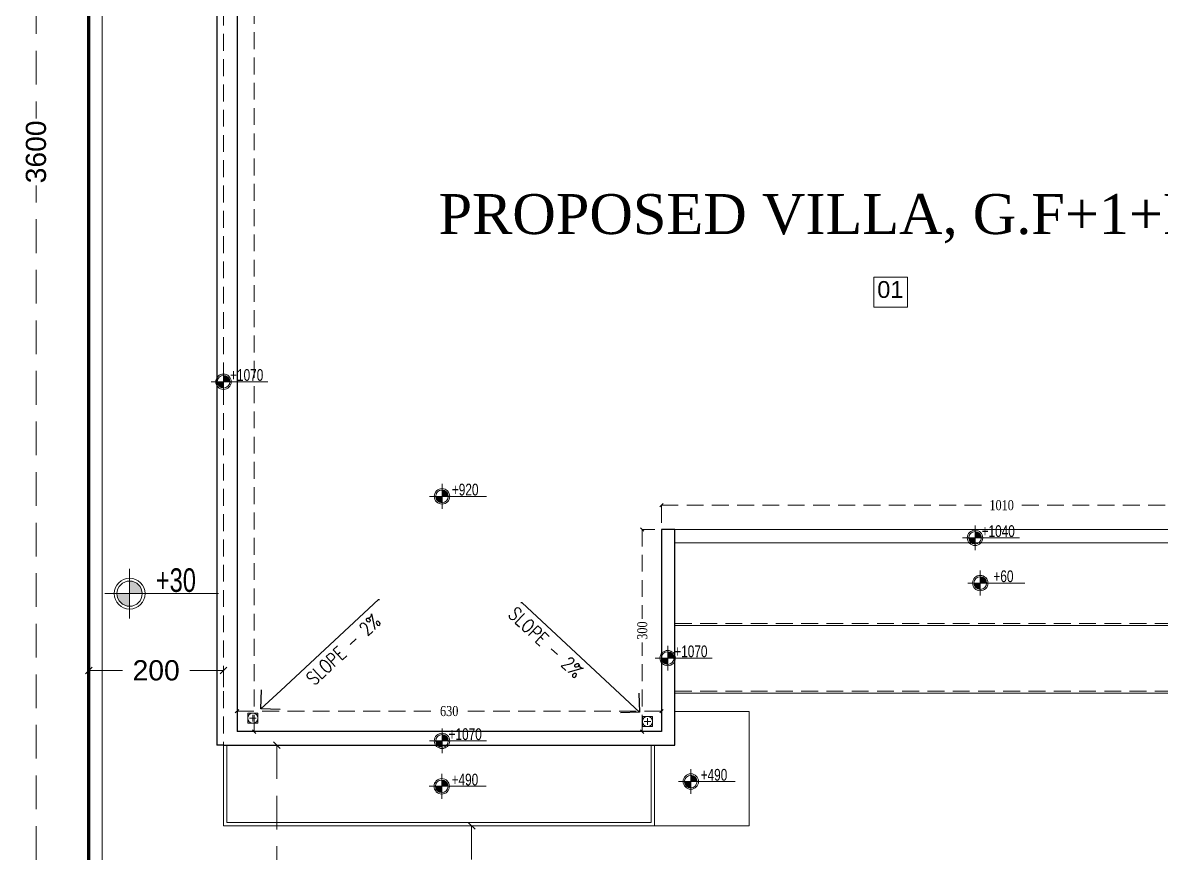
# Model space of a CAD drawing. Header units: inches. Extents: x -114 to 635, y -137 to 57.
# Drawn here: x -57.78 to -40.89, y 6.46 to 18.78 of the extents above; entities that cross this region are included whole.
import ezdxf
from ezdxf import colors
from ezdxf.entities.mleader import LeaderData, LeaderLine
from ezdxf.enums import TextEntityAlignment as Align
from ezdxf.math import Vec2, Vec3

# ---------------------------------------------------------------- set-up
doc = ezdxf.new("R2010")
doc.units = ezdxf.units.IN
doc.header["$MEASUREMENT"] = 0
doc.header["$PDMODE"] = 98
for name, pattern in [('( Hidden )', [0.375, 0.25, -0.125]), ('DASHED', [0.75, 0.5, -0.25]), ('DASHED2', [0.375, 0.25, -0.125]), ('HIDDEN', [0.375, 0.25, -0.125])]:
    doc.linetypes.add(name, pattern=pattern)
doc.layers.get('0').update_dxf_attribs({"lineweight": 5})
doc.layers.get('Defpoints').update_dxf_attribs({"lineweight": 5})
for name, color, linetype, lineweight in [('A-text', 111, 'Continuous', 5), ('BOUNDARY WALL', 3, 'Continuous', 18), ('DETAILS DIMENSION', 15, 'Continuous', 5), ('DIM-OUT', 3, 'Continuous', 13), ('GENERAL TEXT', 4, 'Continuous', 5), ('HANDRAIL', 31, 'Continuous', 5), ('HIDDEN', 237, 'HIDDEN', 0), ('LEVEL SYMBOL', 8, 'Continuous', 5), ('MARKER', 8, 'Continuous', 5), ('PLOT LIMIT', 1, 'Continuous', 5), ('ROOF LINE 2', 244, 'Continuous', 25), ('ROOF LINE 3', 242, 'Continuous', 15), ('SLOPE DIRECTION', 1, 'Continuous', 5), ('STAIR', 1, 'Continuous', 5)]:
    doc.layers.add(name, color=color, linetype=linetype, lineweight=lineweight)
doc.styles.add('002-F.FLOOR PLAN$0$xref plans$0$ATTRIBUTE', font='BKANT.TTF')
doc.styles.add('Arial', font='arial.ttf')
doc.styles.add('BORDER', font='times.ttf', dxfattribs={"height": 0.2})
doc.styles.add('ROMANS-TITLE', font='ROMANS.shx', dxfattribs={"width": 0.8})
doc.styles.add('ST', font='times.ttf', dxfattribs={"width": 0.8})
doc.styles.get("Standard").update_dxf_attribs({"font": 'arial.ttf'})
doc.dimstyles.new('RASH PLAN', dxfattribs={"dimtxt": 0.15, "dimasz": 0.05, "dimexe": 0, "dimexo": 0.1, "dimgap": 0.05, "dimtad": 0, "dimdec": 0, "dimlfac": 100, "dimzin": 0, "dimdsep": 46, "dimtxsty": 'ST', "dimblk": 'OBLIQUE', "dimcen": 0.09, "dimclrd": 200, "dimclre": 6, "dimclrt": 1, "dimadec": 0, "dimazin": 0, "dimtfac": 1, "dimtdec": 0, "dimtmove": 1, "dimatfit": 3, "dimldrblk": 'OBLIQUE', "dimfxl": 0, "dimtolj": 1, "dimtzin": 0, "dimlwd": -1, "dimlwe": -1, "dimarcsym": 0})
doc.dimstyles.new('SITE RASH', dxfattribs={"dimtxt": 0.3, "dimasz": 0.1, "dimexe": 0, "dimexo": 0, "dimgap": 0.05, "dimtad": 0, "dimdec": 0, "dimlfac": 100, "dimzin": 0, "dimdsep": 46, "dimtxsty": 'Arial', "dimblk": 'OBLIQUE', "dimcen": 0.05, "dimclrd": 256, "dimclre": 256, "dimclrt": 256, "dimadec": 0, "dimazin": 0, "dimtfac": 10, "dimtdec": 0, "dimtix": 1, "dimtofl": 0, "dimtmove": 1, "dimatfit": 2, "dimldrblk": 'OBLIQUE', "dimfxl": 0.05, "dimtolj": 1, "dimtzin": 0, "dimlwd": -1, "dimlwe": -1, "dimarcsym": 0})

# ---------------------------------------------------------------- blocks, each defined once
blk = doc.blocks.new('_Oblique')
at = {"color": 0, "lineweight": -2}
blk.add_line((-0.5, -0.5), (0.5, 0.5), dxfattribs=at)
blk = doc.blocks.new('*D626')
at = {"layer": 'Defpoints', "color": 0, "transparency": 16777216}
for p in [(-56.805, 34.861), (-57.588, -1.139), (-56.805, -1.139)]:
    blk.add_point(p, dxfattribs=at)
at = {"layer": 'DIM-OUT', "color": 1, "transparency": 16777216}
for p, q in [((-56.805, 34.861), (-57.588, 34.861)), ((-56.805, -1.139), (-57.588, -1.139))]:
    blk.add_line(p, q, dxfattribs=at)
at = {"layer": 'DIM-OUT', "color": 1, "linetype": 'DASHED', "transparency": 16777216}
for p, q in [((-57.588, 34.861), (-57.588, 17.358)), ((-57.588, -1.139), (-57.588, 16.364))]:
    blk.add_line(p, q, dxfattribs=at)
at = {"layer": 'DIM-OUT', "color": 1, "transparency": 16777216, "xscale": 0.1, "yscale": 0.1, "zscale": 0.1}
for p, rotation in [((-57.588, 34.861), 90), ((-57.588, -1.139), 270)]:
    blk.add_blockref('_Oblique', p, dxfattribs=dict(at, rotation=rotation))
at = {"layer": 'DIM-OUT', "transparency": 16777216, "insert": (-57.588, 16.861), "char_height": 0.3, "attachment_point": 5, "rotation": 90, "style": 'Arial'}
blk.add_mtext('\\A1;3600', dxfattribs=at)
blk = doc.blocks.new('002-F.FLOOR PLAN$0$xref plans$0$LVL-PL')
h = blk.add_hatch(color=256)
h.paths.add_polyline_path([(0, 0.123), (0, 0), (0.123, 0, 0.414214)])
h.paths.add_polyline_path([(0, 0), (-0.123, 0, 0.414214), (0, -0.123)])
for p, q in [((0, 0.242), (0, -0.242)), ((0.2, 0), (-0.242, 0)), ((0, 0), (0.865, 0))]:
    blk.add_line(p, q)
for radius in [0.15, 0.123]:
    blk.add_circle((0, 0), radius)
at = {"style": '002-F.FLOOR PLAN$0$xref plans$0$ATTRIBUTE', "width": 0.75, "flags": 12}
for tag, p in [('LEVEL', (0.517, 0.151)), ('POSITION', (0.517, -0.154))]:
    blk.add_attdef(tag, text='', height=0.2, dxfattribs=at).set_placement(p, align=Align.MIDDLE)
blk = doc.blocks.new('*D744')
at = {"layer": 'Defpoints', "color": 0, "transparency": 16777216}
for p in [(-56.805, 9.169), (-56.805, 8.923), (-54.805, 8.923)]:
    blk.add_point(p, dxfattribs=at)
at = {"layer": 'DIM-OUT', "color": 1, "transparency": 16777216}
for p, q in [((-56.805, 8.923), (-56.805, 9.169)), ((-54.805, 8.923), (-54.805, 9.169))]:
    blk.add_line(p, q, dxfattribs=at)
at = {"layer": 'DIM-OUT', "color": 1, "linetype": 'DASHED', "transparency": 16777216}
for p, q in [((-56.805, 9.169), (-56.188, 9.169)), ((-54.805, 9.169), (-55.421, 9.169))]:
    blk.add_line(p, q, dxfattribs=at)
at = {"layer": 'DIM-OUT', "color": 1, "transparency": 16777216, "xscale": 0.1, "yscale": 0.1, "zscale": 0.1, "rotation": 180}
blk.add_blockref('_Oblique', (-56.805, 9.169), dxfattribs=at)
at = {"layer": 'DIM-OUT', "color": 1, "transparency": 16777216, "xscale": 0.1, "yscale": 0.1, "zscale": 0.1}
blk.add_blockref('_Oblique', (-54.805, 9.169), dxfattribs=at)
at = {"layer": 'DIM-OUT', "transparency": 16777216, "insert": (-55.805, 9.169), "char_height": 0.3, "attachment_point": 5, "style": 'Arial'}
blk.add_mtext('\\A1;200', dxfattribs=at)
blk = doc.blocks.new('*D747')
at = {"layer": 'Defpoints', "color": 0, "transparency": 16777216}
for p in [(-54.806, 8.061), (-54.012, 8.061), (-54.454, -1.139)]:
    blk.add_point(p, dxfattribs=at)
at = {"layer": 'DIM-OUT', "color": 1, "transparency": 16777216}
for p, q in [((-54.806, 8.061), (-54.012, 8.061)), ((-54.454, -1.139), (-54.012, -1.139))]:
    blk.add_line(p, q, dxfattribs=at)
at = {"layer": 'DIM-OUT', "color": 1, "linetype": 'DASHED', "transparency": 16777216}
for p, q in [((-54.012, 8.061), (-54.012, 3.842)), ((-54.012, -1.139), (-54.012, 3.08))]:
    blk.add_line(p, q, dxfattribs=at)
at = {"layer": 'DIM-OUT', "color": 1, "transparency": 16777216, "xscale": 0.1, "yscale": 0.1, "zscale": 0.1}
for p, rotation in [((-54.012, 8.061), 90), ((-54.012, -1.139), 270)]:
    blk.add_blockref('_Oblique', p, dxfattribs=dict(at, rotation=rotation))
at = {"layer": 'DIM-OUT', "transparency": 16777216, "insert": (-54.012, 3.461), "char_height": 0.3, "attachment_point": 5, "rotation": 90, "style": 'Arial'}
blk.add_mtext('\\A1;920', dxfattribs=at)
blk = doc.blocks.new('*D757')
at = {"layer": 'Defpoints', "color": 0, "transparency": 16777216}
for p in [(-48.305, 11.62), (-48.305, 11.26), (-38.205, 11.26)]:
    blk.add_point(p, dxfattribs=at)
at = {"layer": 'DETAILS DIMENSION', "color": 6, "transparency": 16777216}
for p, q in [((-48.305, 11.36), (-48.305, 11.62)), ((-38.205, 11.36), (-38.205, 11.62))]:
    blk.add_line(p, q, dxfattribs=at)
at = {"layer": 'DETAILS DIMENSION', "color": 200, "linetype": 'DASHED2', "transparency": 16777216}
for p, q in [((-48.305, 11.62), (-43.468, 11.62)), ((-38.205, 11.62), (-43.041, 11.62))]:
    blk.add_line(p, q, dxfattribs=at)
at = {"layer": 'DETAILS DIMENSION', "color": 200, "transparency": 16777216, "xscale": 0.05, "yscale": 0.05, "zscale": 0.05, "rotation": 180}
blk.add_blockref('_Oblique', (-48.305, 11.62), dxfattribs=at)
at = {"layer": 'DETAILS DIMENSION', "color": 200, "transparency": 16777216, "xscale": 0.05, "yscale": 0.05, "zscale": 0.05}
blk.add_blockref('_Oblique', (-38.205, 11.62), dxfattribs=at)
at = {"layer": 'DETAILS DIMENSION', "color": 1, "transparency": 16777216, "insert": (-43.255, 11.62), "char_height": 0.15, "attachment_point": 5, "style": 'ST'}
blk.add_mtext('\\A1;1010', dxfattribs=at)
blk = doc.blocks.new('*D758')
at = {"layer": 'Defpoints', "color": 0, "transparency": 16777216}
for p in [(-48.305, 11.26), (-48.589, 8.261), (-48.305, 8.261)]:
    blk.add_point(p, dxfattribs=at)
at = {"layer": 'DETAILS DIMENSION', "color": 6, "transparency": 16777216}
for p, q in [((-48.405, 11.26), (-48.589, 11.26)), ((-48.405, 8.261), (-48.589, 8.261))]:
    blk.add_line(p, q, dxfattribs=at)
at = {"layer": 'DETAILS DIMENSION', "color": 200, "linetype": 'DASHED2', "transparency": 16777216}
for p, q in [((-48.589, 11.26), (-48.589, 9.937)), ((-48.589, 8.261), (-48.589, 9.584))]:
    blk.add_line(p, q, dxfattribs=at)
at = {"layer": 'DETAILS DIMENSION', "color": 200, "transparency": 16777216, "xscale": 0.05, "yscale": 0.05, "zscale": 0.05}
for p, rotation in [((-48.589, 11.26), 90), ((-48.589, 8.261), 270)]:
    blk.add_blockref('_Oblique', p, dxfattribs=dict(at, rotation=rotation))
at = {"layer": 'DETAILS DIMENSION', "color": 1, "transparency": 16777216, "insert": (-48.589, 9.76), "char_height": 0.15, "attachment_point": 5, "rotation": 90, "style": 'ST'}
blk.add_mtext('\\A1;300', dxfattribs=at)
blk = doc.blocks.new('*D759')
at = {"layer": 'Defpoints', "color": 0, "transparency": 16777216}
for p in [(-54.605, 8.566), (-54.605, 8.261), (-48.305, 8.261)]:
    blk.add_point(p, dxfattribs=at)
at = {"layer": 'DETAILS DIMENSION', "color": 6, "transparency": 16777216}
for p, q in [((-54.605, 8.361), (-54.605, 8.566)), ((-48.305, 8.361), (-48.305, 8.566))]:
    blk.add_line(p, q, dxfattribs=at)
at = {"layer": 'DETAILS DIMENSION', "color": 200, "linetype": 'DASHED2', "transparency": 16777216}
for p, q in [((-54.605, 8.566), (-51.63, 8.566)), ((-48.305, 8.566), (-51.279, 8.566))]:
    blk.add_line(p, q, dxfattribs=at)
at = {"layer": 'DETAILS DIMENSION', "color": 200, "transparency": 16777216, "xscale": 0.05, "yscale": 0.05, "zscale": 0.05, "rotation": 180}
blk.add_blockref('_Oblique', (-54.605, 8.566), dxfattribs=at)
at = {"layer": 'DETAILS DIMENSION', "color": 200, "transparency": 16777216, "xscale": 0.05, "yscale": 0.05, "zscale": 0.05}
blk.add_blockref('_Oblique', (-48.305, 8.566), dxfattribs=at)
at = {"layer": 'DETAILS DIMENSION', "color": 1, "transparency": 16777216, "insert": (-51.455, 8.566), "char_height": 0.15, "attachment_point": 5, "style": 'ST'}
blk.add_mtext('\\A1;630', dxfattribs=at)
blk = doc.blocks.new('*D760')
at = {"layer": 'Defpoints', "color": 0, "transparency": 16777216}
for p in [(-54.605, 32.661), (-54.35, 32.661), (-54.605, 8.261)]:
    blk.add_point(p, dxfattribs=at)
at = {"layer": 'DETAILS DIMENSION', "color": 6, "transparency": 16777216}
for p, q in [((-54.505, 32.661), (-54.35, 32.661)), ((-54.505, 8.261), (-54.35, 8.261))]:
    blk.add_line(p, q, dxfattribs=at)
at = {"layer": 'DETAILS DIMENSION', "color": 200, "linetype": 'DASHED2', "transparency": 16777216}
for p, q in [((-54.35, 32.661), (-54.35, 20.683)), ((-54.35, 8.261), (-54.35, 20.239))]:
    blk.add_line(p, q, dxfattribs=at)
at = {"layer": 'DETAILS DIMENSION', "color": 200, "transparency": 16777216, "xscale": 0.05, "yscale": 0.05, "zscale": 0.05}
for p, rotation in [((-54.35, 32.661), 90), ((-54.35, 8.261), 270)]:
    blk.add_blockref('_Oblique', p, dxfattribs=dict(at, rotation=rotation))
at = {"layer": 'DETAILS DIMENSION', "color": 1, "transparency": 16777216, "insert": (-54.35, 20.461), "char_height": 0.15, "attachment_point": 5, "rotation": 90, "style": 'ST'}
blk.add_mtext('\\A1;2440', dxfattribs=at)
blk = doc.blocks.new('Slope')
at = {"layer": 'LEVEL SYMBOL', "ltscale": 800, "style": 'ROMANS-TITLE', "width": 0.8}
blk.add_attdef('SLOPE', (-409, -521), '', height=200, rotation=43.0588, dxfattribs=at)
blk = doc.blocks.new('_Open90')
at = {"color": 0, "linetype": 'ByBlock', "lineweight": -2}
for p, q in [((-0.5, 0.5), (0, 0)), ((0, 0), (-1, 0)), ((0, 0), (-0.5, -0.5))]:
    blk.add_line(p, q, dxfattribs=at)
blk = doc.blocks.new('*D1268')
at = {"layer": 'Defpoints', "color": 0, "transparency": 16777216}
for p in [(-51.122, 6.864), (-50.952, 6.864), (-50.952, -0.939)]:
    blk.add_point(p, dxfattribs=at)
at = {"layer": 'DIM-OUT', "color": 1, "transparency": 16777216}
for p, q in [((-50.952, 6.864), (-51.122, 6.864)), ((-50.952, -0.939), (-51.122, -0.939))]:
    blk.add_line(p, q, dxfattribs=at)
at = {"layer": 'DIM-OUT', "color": 1, "linetype": 'DASHED', "transparency": 16777216}
for p, q in [((-51.122, 6.864), (-51.122, 3.342)), ((-51.122, -0.939), (-51.122, 2.583))]:
    blk.add_line(p, q, dxfattribs=at)
at = {"layer": 'DIM-OUT', "color": 1, "transparency": 16777216, "xscale": 0.1, "yscale": 0.1, "zscale": 0.1}
for p, rotation in [((-51.122, 6.864), 90), ((-51.122, -0.939), 270)]:
    blk.add_blockref('_Oblique', p, dxfattribs=dict(at, rotation=rotation))
at = {"layer": 'DIM-OUT', "transparency": 16777216, "insert": (-51.122, 2.962), "char_height": 0.3, "attachment_point": 5, "rotation": 90, "style": 'Arial'}
blk.add_mtext('\\A1;780', dxfattribs=at)

msp = doc.modelspace()

# ---------------------------------------------------------------- linework, layer by layer
at = {"layer": 'BOUNDARY WALL'}
for points in [[(-56.805, -1.139), (-56.805, 34.861)], [(-56.605, -0.939), (-56.605, 34.661), (-23.805, 34.661), (-23.805, 4.061)]]:
    msp.add_lwpolyline(points, dxfattribs=at)
at = {"layer": 'GENERAL TEXT'}
msp.add_lwpolyline([(-45.154, 15.005), (-44.654, 15.005), (-44.654, 14.558), (-45.154, 14.558)], close=True, dxfattribs=at)
at = {"layer": 'HANDRAIL'}
for points in [[(-48.406, 8.061), (-48.406, 6.864), (-54.806, 6.864), (-54.806, 8.061)], [(-48.456, 8.061), (-48.456, 6.914), (-54.756, 6.914), (-54.756, 8.061)]]:
    msp.add_lwpolyline(points, dxfattribs=at)
at = {"layer": 'HIDDEN'}
msp.add_lwpolyline([(-54.805, 32.861), (-54.805, 8.061)], dxfattribs=at)
at = {"layer": 'MARKER', "linetype": 'Continuous', "ltscale": 10}
for p, q in [((-54.295, 8.537), (-54.445, 8.537)), ((-54.445, 8.537), (-54.445, 8.387)), ((-54.295, 8.387), (-54.295, 8.537)), ((-48.586, 8.337), (-48.586, 8.487)), ((-48.586, 8.487), (-48.436, 8.487)), ((-48.436, 8.487), (-48.436, 8.337)), ((-54.445, 8.387), (-54.295, 8.387)), ((-48.436, 8.337), (-48.586, 8.337))]:
    msp.add_line(p, q, dxfattribs=at)
at = {"layer": 'MARKER', "linetype": 'Continuous'}
for p, q in [((-54.42, 8.462), (-54.32, 8.462)), ((-54.37, 8.412), (-54.37, 8.512)), ((-48.511, 8.362), (-48.511, 8.462)), ((-48.461, 8.412), (-48.561, 8.412))]:
    msp.add_line(p, q, dxfattribs=at)
at = {"layer": 'MARKER', "linetype": 'Continuous', "ltscale": 10}
for centre in [(-54.37, 8.462), (-48.511, 8.412)]:
    msp.add_circle(centre, 0.075, dxfattribs=at)
at = {"layer": 'PLOT LIMIT', "color": 14, "linetype": 'HIDDEN', "ltscale": 3, "true_color": 0xa30000, "const_width": 0.05}
msp.add_lwpolyline([(-56.805, -1.139), (-23.605, -1.139), (-23.605, 34.861), (-56.805, 34.861)], close=True, dxfattribs=at)
at = {"layer": 'ROOF LINE 2'}
msp.add_line((-54.806, 8.061), (-54.905, 8.061), dxfattribs=at)
for points in [[(-46.555, 32.961), (-54.905, 32.961), (-54.905, 8.061)], [(-54.605, 32.661), (-54.605, 8.261)], [(-54.805, 8.061), (-48.105, 8.061), (-48.105, 11.26)], [(-48.105, 11.26), (-48.305, 11.26), (-48.305, 8.261), (-54.605, 8.261)]]:
    msp.add_lwpolyline(points, dxfattribs=at)
at = {"layer": 'ROOF LINE 3'}
for points in [[(-38.205, 13.26), (-38.205, 11.26), (-48.305, 11.26)], [(-38.005, 13.26), (-38.005, 11.06), (-48.105, 11.06)]]:
    msp.add_lwpolyline(points, dxfattribs=at)
at = {"layer": 'ROOF LINE 3', "flags": 128}
for points in [[(-48.406, 6.864), (-47.005, 6.864), (-47.005, 8.561)], [(-47.005, 8.561), (-48.105, 8.561)]]:
    msp.add_lwpolyline(points, dxfattribs=at)
at = {"layer": 'STAIR', "linetype": 'Continuous'}
for points in [[(-48.105, 9.834), (-38.976, 9.834), (-38.976, 11.06)], [(-48.105, 8.834), (-37.976, 8.834), (-37.976, 11.06)]]:
    msp.add_lwpolyline(points, dxfattribs=at)
at = {"layer": 'STAIR', "linetype": '( Hidden )'}
for points in [[(-48.105, 9.864), (-39.006, 9.864), (-39.006, 11.06)], [(-48.105, 8.864), (-38.006, 8.864), (-38.006, 11.06)]]:
    msp.add_lwpolyline(points, dxfattribs=at)

# ---------------------------------------------------------------- block references
at = {"layer": 'LEVEL SYMBOL', "linetype": 'Continuous', "lineweight": 0}
ref = msp.add_blockref('002-F.FLOOR PLAN$0$xref plans$0$LVL-PL', (-54.805, 13.452), dxfattribs=dict(at, xscale=0.7620000000000069, yscale=0.7620000000000069, zscale=0.7620000000000069))
ref.add_attrib('LEVEL', '+1070', dxfattribs={"layer": '0', "lineweight": 5, "height": 0.175, "rotation": 360, "style": '002-F.FLOOR PLAN$0$xref plans$0$ATTRIBUTE', "width": 0.75}).set_placement((-54.461, 13.552), align=Align.MIDDLE)
ref = msp.add_blockref('002-F.FLOOR PLAN$0$xref plans$0$LVL-PL', (-51.562, 11.751), dxfattribs=dict(at, xscale=0.7620000000000069, yscale=0.7620000000000069, zscale=0.7620000000000069))
ref.add_attrib('LEVEL', '+920', dxfattribs={"layer": '0', "lineweight": 5, "height": 0.175, "rotation": 360, "style": '002-F.FLOOR PLAN$0$xref plans$0$ATTRIBUTE', "width": 0.75}).set_placement((-51.218, 11.852), align=Align.MIDDLE)
ref = msp.add_blockref('002-F.FLOOR PLAN$0$xref plans$0$LVL-PL', (-43.65, 11.136), dxfattribs=dict(at, xscale=0.7620000000000069, yscale=0.7620000000000069, zscale=0.7620000000000069))
ref.add_attrib('LEVEL', '+1040', dxfattribs={"layer": '0', "lineweight": 5, "height": 0.175, "rotation": 360, "style": '002-F.FLOOR PLAN$0$xref plans$0$ATTRIBUTE', "width": 0.75}).set_placement((-43.306, 11.236), align=Align.MIDDLE)
ref = msp.add_blockref('002-F.FLOOR PLAN$0$xref plans$0$LVL-PL', (-56.199, 10.308), dxfattribs=dict(at, xscale=1.524000000000014, yscale=1.524000000000014, zscale=1.524000000000014))
ref.add_attrib('LEVEL', '+30', dxfattribs={"layer": '0', "lineweight": 5, "height": 0.35, "rotation": 360, "style": '002-F.FLOOR PLAN$0$xref plans$0$ATTRIBUTE', "width": 0.75}).set_placement((-55.512, 10.509), align=Align.MIDDLE)
ref = msp.add_blockref('002-F.FLOOR PLAN$0$xref plans$0$LVL-PL', (-43.572, 10.465), dxfattribs=dict(at, xscale=0.7620000000000069, yscale=0.7620000000000069, zscale=0.7620000000000069))
ref.add_attrib('LEVEL', '+60', dxfattribs={"layer": '0', "lineweight": 5, "height": 0.175, "rotation": 360, "style": '002-F.FLOOR PLAN$0$xref plans$0$ATTRIBUTE', "width": 0.75}).set_placement((-43.228, 10.566), align=Align.MIDDLE)
ref = msp.add_blockref('002-F.FLOOR PLAN$0$xref plans$0$LVL-PL', (-48.212, 9.352), dxfattribs=dict(at, xscale=0.7620000000000069, yscale=0.7620000000000069, zscale=0.7620000000000069))
ref.add_attrib('LEVEL', '+1070', dxfattribs={"layer": '0', "lineweight": 5, "height": 0.175, "rotation": 360, "style": '002-F.FLOOR PLAN$0$xref plans$0$ATTRIBUTE', "width": 0.75}).set_placement((-47.868, 9.452), align=Align.MIDDLE)
ref = msp.add_blockref('002-F.FLOOR PLAN$0$xref plans$0$LVL-PL', (-51.562, 8.124), dxfattribs=dict(at, xscale=0.7620000000000069, yscale=0.7620000000000069, zscale=0.7620000000000069))
ref.add_attrib('LEVEL', '+1070', dxfattribs={"layer": '0', "lineweight": 5, "height": 0.175, "rotation": 360, "style": '002-F.FLOOR PLAN$0$xref plans$0$ATTRIBUTE', "width": 0.75}).set_placement((-51.218, 8.224), align=Align.MIDDLE)
ref = msp.add_blockref('002-F.FLOOR PLAN$0$xref plans$0$LVL-PL', (-51.566, 7.45), dxfattribs=dict(at, xscale=0.7620000000000069, yscale=0.7620000000000069, zscale=0.7620000000000069))
ref.add_attrib('LEVEL', '+490', dxfattribs={"layer": '0', "lineweight": 5, "height": 0.175, "rotation": 360, "style": '002-F.FLOOR PLAN$0$xref plans$0$ATTRIBUTE', "width": 0.75}).set_placement((-51.222, 7.55), align=Align.MIDDLE)
ref = msp.add_blockref('002-F.FLOOR PLAN$0$xref plans$0$LVL-PL', (-47.869, 7.521), dxfattribs=dict(at, xscale=0.7620000000000069, yscale=0.7620000000000069, zscale=0.7620000000000069))
ref.add_attrib('LEVEL', '+490', dxfattribs={"layer": '0', "lineweight": 5, "height": 0.175, "rotation": 360, "style": '002-F.FLOOR PLAN$0$xref plans$0$ATTRIBUTE', "width": 0.75}).set_placement((-47.525, 7.621), align=Align.MIDDLE)
at = {"layer": 'SLOPE DIRECTION', "linetype": 'Continuous', "ltscale": 10}
ref = msp.add_blockref('Slope', (-52.944, 9.553), dxfattribs=dict(at, xscale=0.001, yscale=0.001, zscale=0.001, rotation=180))
ref.add_attrib('SLOPE', 'SLOPE - 2%', (-53.462, 8.934), dxfattribs={"layer": 'LEVEL SYMBOL', "color": 1, "ltscale": 800, "height": 0.2, "rotation": 43.0588, "style": 'ROMANS-TITLE', "width": 0.8})
ref = msp.add_blockref('Slope', (-49.937, 9.503), dxfattribs=dict(at, xscale=-0.001, yscale=0.001, zscale=0.001, rotation=180))
ref.add_attrib('SLOPE', 'SLOPE - 2%', (-50.594, 9.982), dxfattribs={"layer": 'LEVEL SYMBOL', "color": 1, "ltscale": 800, "height": 0.2, "rotation": 316.9412, "style": 'ROMANS-TITLE', "width": 0.8})

# ---------------------------------------------------------------- texts
at = {"layer": 'A-text', "style": 'BORDER'}
msp.add_text('PROPOSED VILLA, G.F+1+ROOF', height=0.59238, dxfattribs=at).set_placement((-51.613, 15.643))
at = {"layer": 'GENERAL TEXT', "insert": (-44.907, 14.945), "char_height": 0.25, "attachment_point": 2}
msp.add_mtext_dynamic_manual_height_columns('{\\C5;01}         ', width=0.76421, gutter_width=1.325, heights=[0], dxfattribs=at)

# ---------------------------------------------------------------- dimensions: what is measured, and where the dimension line sits
at = {"layer": 'DETAILS DIMENSION'}
for base, p1, p2, picture, middle in [((-54.35, 32.661), (-54.605, 8.261), (-54.605, 32.661), '*D760', (-54.35, 20.461)), ((-48.589, 8.261), (-48.305, 11.26), (-48.305, 8.261), '*D758', (-48.589, 9.76))]:
    dim = msp.add_linear_dim(base=base, p1=p1, p2=p2, angle=90, dimstyle='RASH PLAN', dxfattribs=at)
    dim.commit()
    dim.dimension.update_dxf_attribs({"geometry": picture, "text_midpoint": middle})
for base, p1, p2, picture, middle in [((-48.305, 11.62), (-38.205, 11.26), (-48.305, 11.26), '*D757', (-43.255, 11.62)), ((-54.605, 8.566), (-48.305, 8.261), (-54.605, 8.261), '*D759', (-51.455, 8.566))]:
    dim = msp.add_linear_dim(base=base, p1=p1, p2=p2, dimstyle='RASH PLAN', dxfattribs=at)
    dim.commit()
    dim.dimension.update_dxf_attribs({"geometry": picture, "text_midpoint": middle})
at = {"layer": 'DIM-OUT'}
for base, p1, p2, picture, middle in [((-57.588, -1.139), (-56.805, 34.861), (-56.805, -1.139), '*D626', (-57.588, 16.861)), ((-54.012, 8.061), (-54.454, -1.139), (-54.806, 8.061), '*D747', (-54.012, 3.461)), ((-51.122, 6.864), (-50.952, -0.939), (-50.952, 6.864), '*D1268', (-51.122, 2.962))]:
    dim = msp.add_linear_dim(base=base, p1=p1, p2=p2, angle=90, dimstyle='SITE RASH', override={"dimclrd": 1, "dimclre": 1}, dxfattribs=at)
    dim.commit()
    dim.dimension.update_dxf_attribs({"geometry": picture, "text_midpoint": middle})
dim = msp.add_linear_dim(base=(-56.805, 9.169), p1=(-54.805, 8.923), p2=(-56.805, 8.923), dimstyle='SITE RASH', override={"dimclrd": 1, "dimclre": 1}, dxfattribs=at)
dim.commit()
dim.dimension.update_dxf_attribs({"geometry": '*D744', "text_midpoint": (-55.805, 9.169)})

# ---------------------------------------------------------------- leaders
at = {"layer": 'SLOPE DIRECTION', "linetype": 'Continuous', "ltscale": 10}
ml = msp.add_multileader_mtext('Standard', dxfattribs=at)
ml.set_content('', color=256)
ml.set_leader_properties(color=1)
ml.set_arrow_properties(name='OPEN90')
ml.build(insert=Vec2(0, 0))
ml.multileader.update_dxf_attribs({"dogleg_length": 0.36, "arrow_head_size": 0.4, "scale": 50})
ctx = ml.context
ctx.base_point, ctx.scale, ctx.char_height, ctx.arrow_head_size, ctx.landing_gap_size, ctx.plane_origin = Vec3(-52.489, 10.222), 50, 0.15, 0.4, 0.0045, Vec3(-54.249, 8.599)
notes = []
notes.append((ctx, [(0, (1, 1, 0), (-52.507, 10.222), (1, 0), 0.018, [(0, [(-54.249, 8.599)], 0, [])])]))
ctx.mtext.insert, ctx.mtext.flow_direction = Vec3(-52.484, 10.297), 5
ml = msp.add_multileader_mtext('Standard', dxfattribs=at)
ml.set_content('', color=256)
ml.set_leader_properties(color=1)
ml.set_arrow_properties(name='OPEN90')
ml.build(insert=Vec2(0, 0))
ml.multileader.update_dxf_attribs({"dogleg_length": 0.36, "arrow_head_size": 0.4, "scale": 50})
ctx = ml.context
ctx.base_point, ctx.scale, ctx.char_height, ctx.arrow_head_size, ctx.landing_gap_size, ctx.plane_origin = Vec3(-50.401, 10.172), 50, 0.15, 0.4, 0.0045, Vec3(-48.632, 8.549)
ctx.text_align_type = 2
notes.append((ctx, [(0, (1, 1, 0), (-50.374, 10.172), (-1, 0), 0.018, [(0, [(-48.632, 8.549)], 0, [])])]))
ctx.mtext.insert, ctx.mtext.alignment, ctx.mtext.flow_direction = Vec3(-50.396, 10.247), 3, 5
for ctx, leaders in notes:
    for number, flags, end, landing, length, lines in leaders:
        leader = LeaderData()
        leader.index, (leader.has_last_leader_line, leader.has_dogleg_vector, leader.attachment_direction) = number, flags
        leader.last_leader_point, leader.dogleg_vector, leader.dogleg_length = Vec3(end), Vec3(landing), length
        for number, points, colour, breaks in lines:
            line = LeaderLine()
            line.index, line.vertices, line.color, line.breaks = number, Vec3.list(points), colors.encode_raw_color(colour), breaks
            leader.lines.append(line)
        ctx.leaders.append(leader)

doc.saveas('drawing.dxf')
